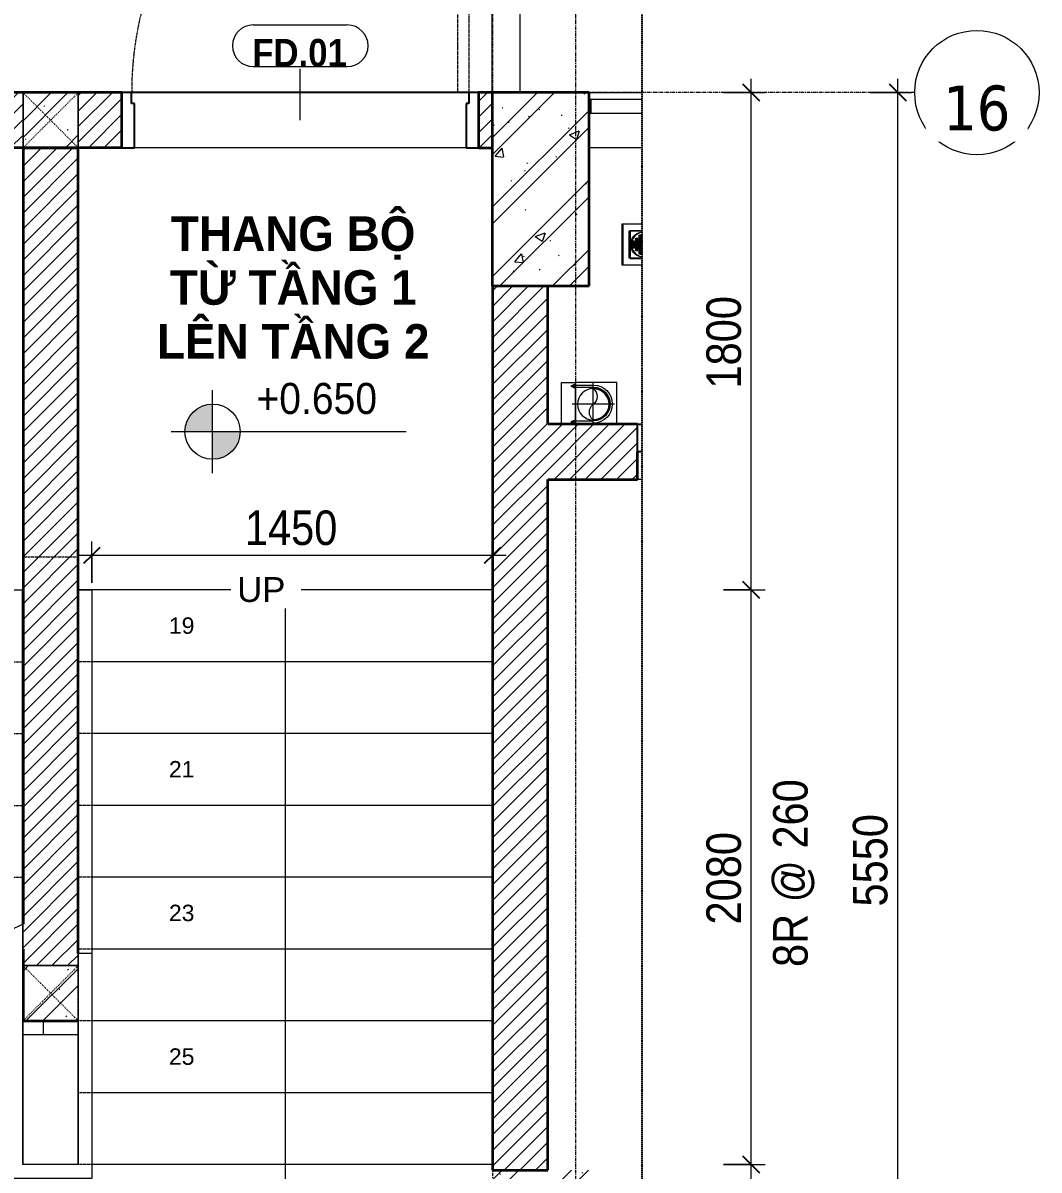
# Model space of a CAD drawing. Header units: millimetres. Extents: x -38913 to 20524, y -4975 to 129755.
# Drawn here: x -35536 to -31859, y 123353 to 127505 of the extents above; entities that cross this region are included whole.
import ezdxf

# ---------------------------------------------------------------- set-up
doc = ezdxf.new("R2010")
doc.units = ezdxf.units.MM
for name, pattern in [('Dash', [6, 3, -3]), ('Dash - Tight', [4.5, 3, -1.5]), ('Grid Line', [22.225, 12.7, -3.175, 3.175, -3.175]), ('Hidden', [7.14375, 4.7625, -2.38125]), ('IMPORT-CENTER _3_', [10.16, 6.35, -1.27, 1.27, -1.27]), ('Overhead', [3.96875, 2.38125, -1.5875])]:
    doc.linetypes.add(name, pattern=pattern)
for name, color, linetype, lineweight in [('0-1', 7, 'Continuous', 5), ('A-ANNO-DIMS', 211, 'Continuous', 9), ('A-ANNO-DIMS-50', 211, 'Continuous', 9), ('A-DETL-GENF-1', 92, 'Dash - Tight', 18), ('A-DETL-GENF-2', 254, 'Continuous', 18), ('A-DETL-GENF-3', 92, 'Hidden', 25), ('A-DETL-MEDM', 33, 'Continuous', 35), ('A-DOOR', 31, 'Continuous', 18), ('A-DOOR-FRAM', 31, 'Continuous', 25), ('A-DOOR-IDEN', 31, 'Continuous', 9), ('A-FLOR', 192, 'Continuous', 18), ('A-FLOR-1', 250, 'Continuous', 18), ('A-FLOR-HRAL', 11, 'Continuous', 18), ('A-FLOR-HRAL-1', 11, 'Continuous', 25), ('A-WALL', 113, 'Continuous', 18), ('A-WALL-1', 113, 'Continuous', 35), ('A-WALL-PATT-1', 111, 'Continuous', 18), ('G-ANNO-DIMS', 111, 'Continuous', 9), ('G-ANNO-TEXT-1', 7, 'Continuous', 9), ('G-IMPT', 8, 'Continuous', 18), ('G-IMPT-1', 8, 'Continuous', 25), ('G-IMPT-2', 8, 'IMPORT-CENTER _3_', 18), ('M-EQPM', 50, 'Continuous', 18), ('M-EQPM-1', 250, 'Continuous', 18), ('M-EQPM-2', 253, 'Continuous', 18), ('S-COLS', 52, 'Continuous', 18), ('S-COLS-1', 9, 'Continuous', 5), ('S-COLS-2', 7, 'Continuous', 35), ('S-COLS-3', 52, 'Dash', 18), ('S-COLS-4', 254, 'Continuous', 18), ('S-COLS-5', 52, 'Continuous', 35), ('S-COLS-HDLN', 52, 'Dash', 18), ('S-GRID-1', 1, 'Grid Line', 9), ('S-GRID-IDEN', 1, 'Continuous', 9), ('S-STRS', 31, 'Continuous', 18), ('S-STRS-ANNO', 31, 'Continuous', 18), ('S-STRS-IDEN', 31, 'Continuous', 18), ('S-STRS-MBND', 31, 'Overhead', 18)]:
    doc.layers.add(name, color=color, linetype=linetype, lineweight=lineweight)
doc.styles.add('Arial', font='arial.ttf', dxfattribs={"height": 90})
doc.styles.add('Arial_1', font='arial.ttf', dxfattribs={"height": 59.53})
doc.styles.add('Arial_4', font='arial.ttf', dxfattribs={"width": 0.9, "height": 112.5})
doc.styles.add('Arial_B', font='arialbd.ttf', dxfattribs={"width": 0.9, "height": 100})
doc.styles.add('Arial_B_1', font='arialbd.ttf', dxfattribs={"width": 0.95, "height": 125})
doc.styles.add('Tahoma_B', font='tahomabd.ttf', dxfattribs={"height": 162.5})
doc.styles.add('UTM Avo', font='', dxfattribs={"width": 0.9, "height": 125})
doc.styles.get('UTM Avo').set_extended_font_data('UTM Avo')
doc.dimstyles.new('1_Dim_chi_tiet_2_5', dxfattribs={"dimscale": 304.8, "dimtxt": 124.912619, "dimasz": 0.19685, "dimexe": 0.164042, "dimexo": 0.0625, "dimgap": 0.016404, "dimtad": 1, "dimdec": 0, "dimrnd": 5, "dimzin": 0, "dimdsep": 46, "dimtxsty": 'UTM Avo', "dimblk1": 'OBLIQUE', "dimblk2": 'OBLIQUE', "dimsah": 1, "dimcen": 0.09, "dimdle": 0.164042, "dimazin": 0, "dimtfac": 1, "dimtdec": 4, "dimtix": 1, "dimtmove": 0, "dimatfit": 3, "dimfxl": 0.328084, "dimfxlon": 1, "dimtvp": 1, "dimtolj": 1, "dimtzin": 0, "dimarcsym": 2})
pattern_1 = [(45, (0, 0), (-28.284271, 28.284271), [])]
pattern_2 = [(50, (0, 0), (364.3679, -31.8783), [38.1, -419.1]), (355, (0, 0), (-70.4859, 382.1133), [30.48, -335.28]), (100.451, (30.36, -2.66), (293.885, 350.2334), [32.38, -356.18]), (46.184, (0, 101.6), (542.1585, -84.0858), [57.15, -628.65]), (96.636, (45.2, 94.6), (474.805, 494.8554), [48.57, -534.27]), (351.184, (0, 101.6), (474.8102, 494.85), [45.72, -502.92]), (21, (50.8, 76.2), (303.2285, -204.53046), [38.1, -419.1]), (326, (50.8, 76.2), (123.6039, 368.376), [30.48, -335.28]), (71.451, (76.07, 59.16), (426.8341, 163.8427), [32.38, -356.18]), (37.5, (0, 0), (6.17665, 169.11015), [3.353, -327.863, 3.353, -337.007, -336.55]), (37.5, (0, 0), (6.17665, 169.11015), [-671.576, 3.353, -333.197]), (7.5, (0, 0), (133.63888, 200.3615), [3.353, -190.703, 3.353, -320.243, -128.27]), (7.5, (0, 0), (133.63888, 200.3615), [-517.652, 3.353, -124.917]), (327.5, (-113.28, 0), (271.18182, -11.45836), [3.353, -123.647, 3.353, -392.887, -525.78]), (327.5, (-113.28, 0), (271.18182, -11.45836), [-523.24, 3.353, -522.427]), (317.5, (-164.08, 0), (296.2585, 50.85285), [3.353, -161.747, 3.353, -259.791, -373.38]), (317.5, (-164.08, 0), (296.2585, 50.85285), [-428.244, 3.353, -370.027]), (45, (0, 0), (-125.72359, 125.72359), []), (45, (0, 190.5), (-125.72359, 125.72359), [])]

# ---------------------------------------------------------------- blocks, each defined once
blk = doc.blocks.new('NCV_TKTC_KET CAU_rvt-1-TKCS_THANG BỘ TB4 - MẶT BẰNG TẦNG 1')
at = {"layer": 'S-COLS-1'}
for points in [[(-37261.1, 126552.6), (-37036.9, 126552.6), (-37037.4, 126552.6), (-37386.9, 126552.6)], [(-37036.9, 123352.5), (-37036.9, 123352.6), (-37386.9, 123352.5)]]:
    blk.add_hatch(color=256, dxfattribs=at).paths.add_polyline_path(points)
at = {"layer": 'A-FLOR-1'}
for p, q in [((-37036.9, 123352.6), (-37036.9, 126552.6)), ((-37036.9, 125452.6), (-35587.3, 125452.6)), ((-35537.3, 125452.6), (-35535.6, 125452.6)), ((-37036.9, 121902.6), (-37036.9, 122052.6)), ((-35287.3, 121202.6), (-35287.3, 121702.6))]:
    blk.add_line(p, q, dxfattribs=at)
at = {"layer": 'S-COLS-2'}
for p, q in [((-37036.9, 126552.6), (-37036.9, 127252.6)), ((-37386.9, 126552.6), (-37036.9, 126552.6)), ((-37036.9, 123352.6), (-37386.9, 123352.6))]:
    blk.add_line(p, q, dxfattribs=at)
blk = doc.blocks.new('THU NUOC - THU NUOC-455054-TKCS_THANG BỘ TB4 - MẶT BẰNG TẦNG 1')
at = {"layer": 'M-EQPM-2'}
for p, q in [((-66.3, -70.6), (-66.3, -3.5)), ((-41.3, -3.5), (-41.3, -45.6)), ((-23.3, -4.8), (40.9, -4.8)), ((40.9, -10.8), (-23.3, -10.8)), ((-11, -17.3), (28.5, -17.3)), ((28.5, -23.3), (-11, -23.3)), ((-1.1, -29.6), (18.5, -29.6)), ((18.5, -35.6), (-1.1, -35.6)), ((58.7, -45.6), (58.7, -3.5)), ((83.7, -3.5), (83.7, -70.6)), ((83.7, -70.6), (-66.3, -70.6)), ((-41.3, -45.6), (58.7, -45.6))]:
    blk.add_line(p, q, dxfattribs=at)
for centre, radius, start, end in [((8.7, 4.4), 45, 190.1937, 349.8063), ((8.7, 4.4), 45, 190.1937, 349.8063), ((-23.3, -7.8), 3, 90, 270), ((-11, -20.3), 3, 90, 270), ((-1.1, -32.6), 3, 90, 270), ((18.5, -32.6), 3, 270, 90), ((28.5, -20.3), 3, 270, 90), ((40.9, -7.8), 3, 270, 90)]:
    blk.add_arc(centre, radius, start, end, dxfattribs=at)
blk = doc.blocks.new('NCV_TKTC_TANG 1_rvt-1-TKCS_THANG BỘ TB4 - MẶT BẰNG TẦNG 1')
at = {"layer": 'A-FLOR-1'}
blk.add_line((-33296.5, 125852.6), (-33312.4, 125852.6), dxfattribs=at)
at = {"layer": 'M-EQPM-1', "rotation": 269.9999999999998}
blk.add_blockref('THU NUOC - THU NUOC-455054-TKCS_THANG BỘ TB4 - MẶT BẰNG TẦNG 1', (-33293, 126711.3), dxfattribs=at)
blk = doc.blocks.new('FD_01 - FD_01-1200x2200mm-1787917-TKCS_THANG BỘ TB4 - MẶT BẰNG TẦNG 1')
at = {"layer": 'A-DETL-GENF-1'}
for p, q in [((570, 100), (570, 1320)), ((570, 1320), (610, 1320)), ((610, 1320), (610, 100)), ((610, 100), (570, 100))]:
    blk.add_line(p, q, dxfattribs=at)
blk.add_arc((610, 100), 1220, 91.8789, 180, dxfattribs=at)
at = {"layer": 'A-DOOR-FRAM'}
for p, q in [((-610, 100), (-645, 100)), ((-610, 60), (-610, 100)), ((645, 100), (610, 100)), ((610, 100), (610, 60)), ((-600, 60), (-610, 60)), ((-600, -100), (-600, 60)), ((610, 60), (600, 60)), ((600, 60), (600, -100)), ((-645, -100), (-600, -100)), ((600, -100), (645, -100))]:
    blk.add_line(p, q, dxfattribs=at)
blk = doc.blocks.new('Top Rail Type - Top Rail_Internal_-1529146-TKCS_THANG BỘ TB4 - MẶT BẰNG TẦNG 1')
at = {"layer": 'A-FLOR-HRAL'}
for p, q in [((124218.2, 35587.3), (125452.6, 35587.3)), ((125452.6, 35587.3), (125452.6, 35537.3)), ((123842.2, 35462.3), (123842.2, 35535.6)), ((123892.2, 35535.6), (123892.2, 35462.3)), ((125452.6, 35537.3), (124241.5, 35537.3)), ((123842.2, 35411.5), (123842.2, 35462.3)), ((123892.2, 35462.3), (123842.2, 35462.3)), ((123892.2, 35462.3), (123892.2, 35411.5)), ((123842.2, 35336.9), (123842.2, 35411.5)), ((123892.2, 35411.5), (123892.2, 35336.9))]:
    blk.add_line(p, q, dxfattribs=at)
blk = doc.blocks.new('Top Rail Type - Top Rail_Internal_-V1-TKCS_THANG BỘ TB4 - MẶT BẰNG TẦNG 1')
at = {"layer": 'A-FLOR-HRAL'}
for p, q in [((124218.2, 35587.3), (125452.6, 35587.3)), ((125452.6, 35587.3), (125452.6, 35537.3)), ((123842.2, 35462.3), (123842.2, 35535.6)), ((123892.2, 35462.3), (123892.2, 35535.6)), ((124241.5, 35537.3), (125452.6, 35537.3)), ((123842.2, 35336.9), (123842.2, 35462.3)), ((123892.2, 35336.9), (123892.2, 35462.3))]:
    blk.add_line(p, q, dxfattribs=at)
blk = doc.blocks.new('Top Rail Type - Top Rail_Internal_-1529174-TKCS_THANG BỘ TB4 - MẶT BẰNG TẦNG 1')
at = {"layer": 'A-FLOR-HRAL'}
for p, q in [((124136.6, 35286.5), (124136.6, 35336.5)), ((125452.6, 35335.6), (125452.6, 35286.5)), ((125452.6, 35286.5), (124136.6, 35286.5))]:
    blk.add_line(p, q, dxfattribs=at)
blk = doc.blocks.new('Top Rail Type - Top Rail_Internal_-V2-TKCS_THANG BỘ TB4 - MẶT BẰNG TẦNG 1')
at = {"layer": 'A-FLOR-HRAL'}
for p, q in [((123322.2, 35586), (123447.2, 35586)), ((123322.2, 35461), (123322.2, 35586)), ((123447.2, 35586), (124218.8, 35586)), ((124242.1, 35536), (124218.8, 35586)), ((123372.2, 35536), (123447.2, 35536)), ((123372.2, 35461), (123372.2, 35536)), ((123447.2, 35536), (124242.1, 35536)), ((123322.2, 35286.5), (123322.2, 35461)), ((123372.2, 35336.5), (123372.2, 35461)), ((123447.2, 35336.5), (123372.2, 35336.5)), ((124136.6, 35336.5), (123447.2, 35336.5)), ((125452.6, 35286.5), (125452.6, 35335.6)), ((123447.2, 35286.5), (123322.2, 35286.5)), ((125452.6, 35286.5), (123447.2, 35286.5))]:
    blk.add_line(p, q, dxfattribs=at)
blk = doc.blocks.new('TKTC_XREF_251221_MB TANG 1 - TKTC_XREF_260130_MB TANG 1_dwg_THU NUOC - THU NUOC-444531-TKCS_MB TẦNG 1-V3-TKCS_THANG BỘ TB4 - MẶT BẰNG TẦNG 1')
at = {"layer": 'M-EQPM'}
for p, q in [((-23.3, 10.8), (40.9, 10.8)), ((40.9, 4.8), (-23.3, 4.8)), ((-11, 23.3), (28.5, 23.3)), ((28.5, 17.3), (-11, 17.3)), ((-1.1, 35.6), (18.5, 35.6)), ((18.5, 29.6), (-1.1, 29.6))]:
    blk.add_line(p, q, dxfattribs=at)
at = {"layer": 'M-EQPM', "flags": 128}
for points in [[(83.7, -0.1), (83.7, 70.6), (-66.3, 70.6), (-66.3, -0.1)], [(58.7, -0.1), (58.7, 45.6), (-41.3, 45.6), (-41.3, -0.1)]]:
    blk.add_lwpolyline(points, dxfattribs=at)
at = {"layer": 'M-EQPM'}
for centre, radius, start, end in [((8.7, -4.4), 45, 5.7167, 174.2833), ((8.7, -4.4), 45, 5.7167, 174.2833), ((-23.3, 7.8), 3, 90, 270), ((-11, 20.3), 3, 90, 270), ((-1.1, 32.6), 3, 90, 270), ((18.5, 32.6), 3, 270, 90), ((28.5, 20.3), 3, 270, 90), ((40.9, 7.8), 3, 270, 90)]:
    blk.add_arc(centre, radius, start, end, dxfattribs=at)
blk = doc.blocks.new('TKTC_XREF_251221_MB TANG 1 - TKTC_XREF_260130_MB TANG 1_dwg_CUM U_DN100-4202115-TKCS_THANG BỘ TB4 - MẶT BẰNG TẦNG 1')
at = {"layer": 'G-IMPT'}
blk.add_hatch(color=256, dxfattribs=at).paths.add_polyline_path([(0, -61), (0, -57), (14.8, -55.1), (28.5, -49.4), (40.3, -40.3), (49.4, -28.5), (55.1, -14.8), (57, 0), (55.1, 14.8), (49.4, 28.5), (40.3, 40.3), (28.5, 49.4), (14.8, 55.1), (0, 57), (0, 61), (15.8, 58.9), (30.5, 52.8), (43.1, 43.1), (52.8, 30.5), (58.9, 15.8), (61, 0), (58.9, -15.8), (52.8, -30.5), (43.1, -43.1), (30.5, -52.8), (15.8, -58.9)])
for p, q in [((-79.1, 66.6), (-79.1, 63.4)), ((-76.6, 66.6), (-76.6, 63.4)), ((-74.6, 66.6), (-74.6, 63.4)), ((-72.7, 69.3), (-72.7, 60.7)), ((-66.9, 67.9), (-71.7, 67.9)), ((-66.9, 62.1), (-71.7, 62.1)), ((-65, 69), (0, 69)), ((-79.1, -63.4), (-79.1, -66.6)), ((-76.6, -63.4), (-76.6, -66.6)), ((-74.6, -63.4), (-74.6, -66.6)), ((-72.7, -60.7), (-72.7, -69.3)), ((-66.9, -62.1), (-71.7, -62.1)), ((-66.9, -67.9), (-71.7, -67.9)), ((-65, -69), (0, -69))]:
    blk.add_line(p, q, dxfattribs=at)
at = {"layer": 'G-IMPT', "flags": 128}
for points in [[(-72.7, 67.6), (-78.1, 67.6), (-78.1, 62.4), (-72.7, 62.4)], [(-71.7, 59.2), (-66.9, 59.2), (-66.9, 70.8), (-71.7, 70.8)], [(-66.9, 70.8), (-66.9, 72.7), (-65, 72.7), (-65, 57.3), (-66.9, 57.3), (-66.9, 59.2)], [(-65, 61), (0, 61), (0, 57)], [(-72.7, -62.4), (-78.1, -62.4), (-78.1, -67.6), (-72.7, -67.6)], [(-71.7, -70.8), (-66.9, -70.8), (-66.9, -59.2), (-71.7, -59.2)], [(-66.9, -59.2), (-66.9, -57.3), (-65, -57.3), (-65, -72.7), (-66.9, -72.7), (-66.9, -70.8)], [(-65, -61), (0, -61), (0, -57)]]:
    blk.add_lwpolyline(points, dxfattribs=at)
at = {"layer": 'G-IMPT'}
for centre, radius, start, end in [((-78.1, 66.6), 0.96, 90, 180), ((-78.1, 63.4), 0.96, 180, 270), ((-71.1, 69.3), 1.56, 112.6199, 247.3801), ((-67.9, 65), 4.8, 143.1301, 216.8699), ((-71.1, 60.7), 1.56, 112.6199, 247.3801), ((0, 0), 69, 270, 90), ((0, 0), 61, 270, 90), ((0, 0), 57, 270, 90), ((-78.1, -63.4), 0.96, 90, 180), ((-78.1, -66.6), 0.96, 180, 270), ((-71.1, -60.7), 1.56, 112.6199, 247.3801), ((-67.9, -65), 4.8, 143.1301, 216.8699), ((-71.1, -69.3), 1.56, 112.6199, 247.3801)]:
    blk.add_arc(centre, radius, start, end, dxfattribs=at)
blk = doc.blocks.new('TKTC_XREF_251221_MB TANG 1 - TKTC_XREF_260130_MB TANG 1_dwg_$cc-V4-TKCS_THANG BỘ TB4 - MẶT BẰNG TẦNG 1')
at = {"layer": 'G-IMPT'}
blk.add_circle((0, 0), 0.5, dxfattribs=at)
for centre, radius, start, end in [((0, 0), 0.5, 90, 270), ((0.188, 0.25), 0.313, 126.8699, 233.1301), ((-0.188, -0.25), 0.313, 306.8699, 53.1301)]:
    blk.add_arc(centre, radius, start, end, dxfattribs=at)
at = {"layer": 'G-IMPT-2'}
for p, q in [((0, -0.631), (0, 0.673)), ((-0.673, 0), (0.673, 0))]:
    blk.add_line(p, q, dxfattribs=at)
blk = doc.blocks.new('TKTC_XREF_251221_MB TANG 1 - TKTC_XREF_260130_MB TANG 1_dwg-4202109-TKCS_THANG BỘ TB4 - MẶT BẰNG TẦNG 1')
at = {"layer": 'G-IMPT', "flags": 128}
for points in [[(-76948.4, -367759.5), (-76948.7, -367809.5), (-77099.1, -367809.5)], [(-77099.1, -367798.7), (-77098.8, -367759.8), (-76948.4, -367759.8)]]:
    blk.add_lwpolyline(points, dxfattribs=at)
blk.add_lwpolyline([(-77098.9, -367809.7), (-77098.9, -367959.3), (-76948.6, -367959.3), (-76948.6, -367809.7)], close=True, dxfattribs=at)
at = {"layer": 'G-IMPT-1'}
blk.add_line((-75899.1, -367459.3), (-75899.1, -366169.3), dxfattribs=at)
at = {"extrusion": (0, 0, -1)}
for name, p, xscale, yscale, zscale, rotation in [('TKTC_XREF_251221_MB TANG 1 - TKTC_XREF_260130_MB TANG 1_dwg_$cc-V4-TKCS_THANG BỘ TB4 - MẶT BẰNG TẦNG 1', (77027.4, -367874.6), 113.7150000000073, 113.7150000000073, -113.7150000000073, 89.99900866374671), ('TKTC_XREF_251221_MB TANG 1 - TKTC_XREF_260130_MB TANG 1_dwg_CUM U_DN100-4202115-TKCS_THANG BỘ TB4 - MẶT BẰNG TẦNG 1', (77026.5, -367874.6), 0.9975000000000006, 0.9975000000000006, -0.9975000000000006, 270.0009913382947)]:
    blk.add_blockref(name, p, dxfattribs=dict(at, xscale=xscale, yscale=yscale, zscale=zscale, rotation=rotation))
at = {"extrusion": (0, 0, -1), "zscale": -1}
blk.add_blockref('TKTC_XREF_251221_MB TANG 1 - TKTC_XREF_260130_MB TANG 1_dwg_THU NUOC - THU NUOC-444531-TKCS_MB TẦNG 1-V3-TKCS_THANG BỘ TB4 - MẶT BẰNG TẦNG 1', (76440.3, -368050), dxfattribs=at)
blk = doc.blocks.new('TKTC_XREF_251221_MB TANG 1 - TKTC_XREF_251221_MB TANG 1-2038492-TKCS_THANG BỘ TB4 - MẶT BẰNG TẦNG 1')
blk.add_blockref('TKTC_XREF_251221_MB TANG 1 - TKTC_XREF_260130_MB TANG 1_dwg-4202109-TKCS_THANG BỘ TB4 - MẶT BẰNG TẦNG 1', (169499.1, 384109.7))
blk = doc.blocks.new('G1_SOF - BO TRU - 200x200-3944914-TKCS_THANG BỘ TB4 - MẶT BẰNG TẦNG 1')
at = {"layer": 'S-COLS-HDLN'}
for p, q in [((-100, -100), (100, 100)), ((100, -100), (-100, 100))]:
    blk.add_line(p, q, dxfattribs=at)
blk = doc.blocks.new('G1_SOF - BO TRU - 200x200-3051103-TKCS_THANG BỘ TB4 - MẶT BẰNG TẦNG 1')
at = {"layer": 'S-COLS-HDLN'}
for p, q in [((-100, -100), (100, 100)), ((100, -100), (-100, 100))]:
    blk.add_line(p, q, dxfattribs=at)
blk = doc.blocks.new('Railing - 50 x 10mm-V7-TKCS_THANG BỘ TB4 - MẶT BẰNG TẦNG 1')
at = {"layer": 'A-FLOR-HRAL-1'}
for p, q in [((-25, 0), (-25, -5)), ((-25, -5), (25, -5)), ((25, -5), (25, 0))]:
    blk.add_line(p, q, dxfattribs=at)
blk = doc.blocks.new('Railing - Railing-3224988-TKCS_THANG BỘ TB4 - MẶT BẰNG TẦNG 1')
at = {"layer": 'A-FLOR-HRAL'}
for p, q in [((127177.6, 33481.9), (127177.6, 33296.5)), ((127227.6, 33296.5), (127227.6, 33481.9))]:
    blk.add_line(p, q, dxfattribs=at)
at = {"extrusion": (0, 0, -1), "zscale": -1}
blk.add_blockref('Railing - 50 x 10mm-V7-TKCS_THANG BỘ TB4 - MẶT BẰNG TẦNG 1', (-127202.6, 33486.9), dxfattribs=at)
blk = doc.blocks.new('DEG_02-DEG_03 - DEG_02-2500x2400mm-CỬA ĐI 02 CÁNH TRƯỢT-841416-TKCS_THANG BỘ TB4 - MẶT BẰNG TẦNG 1')
at = {"layer": 'A-DOOR-FRAM'}
for p, q in [((1234.1, 0), (1250, 0)), ((1250, 0), (1250, -100)), ((1250, -100), (1234.1, -100))]:
    blk.add_line(p, q, dxfattribs=at)
blk = doc.blocks.new('BORDER VIEW - BORDER VIEW-2470881-TKCS_THANG BỘ TB4 - MẶT BẰNG TẦNG 1')
at = {"layer": 'A-DETL-GENF-3'}
blk.add_line((4240.4, 7395.1), (4240.4, 150), dxfattribs=at)
blk = doc.blocks.new('Grid - M_Grid Head - Circle-353313-TKCS_THANG BỘ TB4 - MẶT BẰNG TẦNG 1')
at = {"layer": 'S-GRID-IDEN'}
blk.add_circle((0, 0), 4.5, dxfattribs=at)
blk = doc.blocks.new('STN_Door Tag - STN_Door Tag-1788670-TKCS_THANG BỘ TB4 - MẶT BẰNG TẦNG 1')
at = {"layer": 'A-DOOR-IDEN'}
for p, q in [((-3.37, 1.495), (3.431, 1.495)), ((-3.37, -1.524), (3.431, -1.524))]:
    blk.add_line(p, q, dxfattribs=at)
for centre, start, end in [((-3.37, -0.015), 90, 270), ((3.431, -0.015), 270, 90)]:
    blk.add_arc(centre, 1.509, start, end, dxfattribs=at)
blk = doc.blocks.new('DIMBLOCK2-TKCS_THANG BỘ TB4 - MẶT BẰNG TẦNG 1')
at = {"layer": 'A-ANNO-DIMS-50', "lineweight": 25}
for p, q in [((-32900.4, 123372.6), (-32930.4, 123402.6)), ((-32900.4, 123372.6), (-32870.4, 123342.6)), ((-32900.4, 121902.6), (-32930.4, 121932.6)), ((-32900.4, 121902.6), (-32870.4, 121872.6))]:
    blk.add_line(p, q, dxfattribs=at)
at = {"layer": 'A-ANNO-DIMS-50'}
for p, q in [((-33000.4, 123372.6), (-32850.4, 123372.6)), ((-32900.4, 123372.6), (-33000.4, 123372.6)), ((-32900.4, 121902.6), (-32900.4, 123372.6)), ((-33000.4, 121902.6), (-32850.4, 121902.6)), ((-32900.4, 121902.6), (-33000.4, 121902.6))]:
    blk.add_line(p, q, dxfattribs=at)
at = {"layer": 'A-ANNO-DIMS-50', "color": 0, "insert": (-33062.8, 122466.4), "char_height": 125, "width": 410.824, "attachment_point": 1, "rotation": 90, "line_spacing_factor": 1.110334, "style": 'UTM Avo'}
blk.add_mtext('1470', dxfattribs=at)
blk = doc.blocks.new('_Oblique')
at = {"color": 0, "linetype": 'ByBlock', "lineweight": -2}
blk.add_line((-0.5, -0.5), (0.5, 0.5), dxfattribs=at)
blk = doc.blocks.new('DIMBLOCK3-TKCS_THANG BỘ TB4 - MẶT BẰNG TẦNG 1')
at = {"layer": 'A-ANNO-DIMS-50', "lineweight": 25}
for p, q in [((-32900.4, 125452.6), (-32930.4, 125482.6)), ((-32900.4, 125452.6), (-32870.4, 125422.6)), ((-32900.4, 123372.6), (-32930.4, 123402.6)), ((-32900.4, 123372.6), (-32870.4, 123342.6))]:
    blk.add_line(p, q, dxfattribs=at)
at = {"layer": 'A-ANNO-DIMS-50'}
for p, q in [((-33000.4, 125452.6), (-32850.4, 125452.6)), ((-32900.4, 125452.6), (-33000.4, 125452.6)), ((-32900.4, 123372.6), (-32900.4, 125452.6)), ((-33000.4, 123372.6), (-32850.4, 123372.6)), ((-32900.4, 123372.6), (-33000.4, 123372.6))]:
    blk.add_line(p, q, dxfattribs=at)
at = {"layer": 'A-ANNO-DIMS-50', "color": 0, "char_height": 125, "attachment_point": 1, "rotation": 90, "line_spacing_factor": 1.110334, "style": 'UTM Avo'}
for s, insert, width in [('8R @ 260', (-32821.5, 124087.6), 780.01), ('2080', (-33062.8, 124241.4), 410.824)]:
    blk.add_mtext(s, dxfattribs=dict(at, insert=insert, width=width))
blk = doc.blocks.new('DIMBLOCK4-TKCS_THANG BỘ TB4 - MẶT BẰNG TẦNG 1')
at = {"layer": 'A-ANNO-DIMS-50'}
for p, q in [((-32900.4, 125452.6), (-32900.4, 127302.6)), ((-33000.4, 127252.6), (-32850.4, 127252.6)), ((-32900.4, 127252.6), (-33000.4, 127252.6)), ((-33000.4, 125452.6), (-32850.4, 125452.6)), ((-32900.4, 125452.6), (-33000.4, 125452.6))]:
    blk.add_line(p, q, dxfattribs=at)
at = {"layer": 'A-ANNO-DIMS-50', "lineweight": 25}
for p, q in [((-32900.4, 127252.6), (-32930.4, 127282.6)), ((-32900.4, 127252.6), (-32870.4, 127222.6)), ((-32900.4, 125452.6), (-32930.4, 125482.6)), ((-32900.4, 125452.6), (-32870.4, 125422.6))]:
    blk.add_line(p, q, dxfattribs=at)
at = {"layer": 'A-ANNO-DIMS-50', "color": 0, "insert": (-33062.8, 126181.4), "char_height": 125, "width": 410.824, "attachment_point": 1, "rotation": 90, "line_spacing_factor": 1.110334, "style": 'UTM Avo'}
blk.add_mtext('1800', dxfattribs=at)
blk = doc.blocks.new('DIMBLOCK5-TKCS_THANG BỘ TB4 - MẶT BẰNG TẦNG 1')
at = {"layer": 'A-ANNO-DIMS-50'}
for p, q in [((-32370.4, 121652.6), (-32370.4, 127302.6)), ((-32470.4, 127252.6), (-32320.4, 127252.6)), ((-32370.4, 127252.6), (-32470.4, 127252.6)), ((-32470.4, 121702.6), (-32320.4, 121702.6)), ((-32370.4, 121702.6), (-32470.4, 121702.6))]:
    blk.add_line(p, q, dxfattribs=at)
at = {"layer": 'A-ANNO-DIMS-50', "lineweight": 25}
for p, q in [((-32370.4, 127252.6), (-32400.4, 127282.6)), ((-32370.4, 127252.6), (-32340.4, 127222.6)), ((-32370.4, 121702.6), (-32400.4, 121732.6)), ((-32370.4, 121702.6), (-32340.4, 121672.6))]:
    blk.add_line(p, q, dxfattribs=at)
at = {"layer": 'A-ANNO-DIMS-50', "color": 0, "insert": (-32532.8, 124306.4), "char_height": 125, "width": 410.824, "attachment_point": 1, "rotation": 90, "line_spacing_factor": 1.110334, "style": 'UTM Avo'}
blk.add_mtext('5550', dxfattribs=at)
blk = doc.blocks.new('DIMBLOCK24-TKCS_THANG BỘ TB4 - MẶT BẰNG TẦNG 1')
at = {"layer": 'A-ANNO-DIMS-50'}
for p, q in [((-35286.5, 125477.6), (-35286.5, 125627.6)), ((-33836.9, 125477.6), (-33836.9, 125627.6)), ((-33786.9, 125577.6), (-35336.5, 125577.6)), ((-35286.5, 125577.6), (-35286.5, 125477.6)), ((-33836.9, 125577.6), (-33836.9, 125477.6))]:
    blk.add_line(p, q, dxfattribs=at)
at = {"layer": 'A-ANNO-DIMS-50', "lineweight": 25}
for p, q in [((-35286.5, 125577.6), (-35256.5, 125607.6)), ((-33836.9, 125577.6), (-33806.9, 125607.6)), ((-35286.5, 125577.6), (-35316.5, 125547.6)), ((-33836.9, 125577.6), (-33866.9, 125547.6))]:
    blk.add_line(p, q, dxfattribs=at)
at = {"layer": 'A-ANNO-DIMS-50', "color": 0, "insert": (-34732.9, 125740), "char_height": 125, "width": 410.824, "attachment_point": 1, "line_spacing_factor": 1.110334, "style": 'UTM Avo'}
blk.add_mtext('1450', dxfattribs=at)
blk = doc.blocks.new('Spot Elevations - M_Spot Elevation - Target Filled-350595-TKCS_THANG BỘ TB4 - MẶT BẰNG TẦNG 1')
at = {"layer": 'G-ANNO-DIMS'}
h = blk.add_hatch(color=256, dxfattribs=at)
edge = h.paths.add_edge_path()
edge.add_line((0, 0), (-2, 0))
edge.add_arc((0, 0), 2, 90, 180, ccw=False)
edge.add_line((0, 2), (0, 0))
h = blk.add_hatch(color=256, dxfattribs=at)
edge = h.paths.add_edge_path()
edge.add_line((0, 0), (2, 0))
edge.add_arc((0, 0), 2, 270, 360, ccw=False)
edge.add_line((0, -2), (0, 0))
for p, q in [((0, -3), (0, 3)), ((-3, 0), (14, 0))]:
    blk.add_line(p, q, dxfattribs=at)
blk.add_circle((0, 0), 2, dxfattribs=at)

msp = doc.modelspace()

# ---------------------------------------------------------------- hatches: boundary and pattern name
at = {"layer": 'A-WALL-PATT-1'}
h = msp.add_hatch(dxfattribs=at)
h.set_pattern_fill('FP_1', color=256, style=0, pattern_type=2)
h.set_pattern_definition(pattern_1)
h.paths.add_polyline_path([(-36986.9, 127052.6), (-36986.9, 127252.6), (-37036.9, 127252.6), (-37036.9, 127052.6)])
h.paths.add_polyline_path([(-35696.9, 127052.6), (-35535.6, 127052.6), (-35535.6, 127252.6), (-35696.9, 127252.6)])
h.paths.add_polyline_path([(-33887.4, 127052.6), (-33837.4, 127052.6), (-33837.4, 127252.6), (-33887.4, 127252.6)])
h.paths.add_polyline_path([(-35177.4, 127052.6), (-35177.4, 127252.6), (-35335.6, 127252.6), (-35335.6, 127052.6)])
h = msp.add_hatch(dxfattribs=at)
h.set_pattern_fill('FP_1', color=256, style=0, pattern_type=2)
h.set_pattern_definition(pattern_1)
h.paths.add_polyline_path([(-35501.3, 124092.6), (-35336.5, 124092.6), (-35336.5, 124136.2), (-35335.6, 124136.2), (-35335.6, 127052.6), (-35535.6, 127052.6), (-35535.6, 124092.6)])
h = msp.add_hatch(dxfattribs=at)
h.set_pattern_fill('FP_1', color=256, style=0, pattern_type=2)
h.set_pattern_definition(pattern_1)
h.paths.add_polyline_path([(-33636.9, 123352.6), (-33636.9, 126552.6), (-33836.9, 126552.6), (-33836.9, 123352.6)])
h = msp.add_hatch(dxfattribs=at)
h.set_pattern_fill('FP_1', color=256, style=0, pattern_type=2)
h.set_pattern_definition(pattern_1)
h.paths.add_polyline_path([(-33636.9, 125852.6), (-33312.4, 125852.6), (-33312.4, 126052.6), (-33636.9, 126052.6), (-33636.9, 125952.6)])
at = {"layer": 'S-COLS-4'}
h = msp.add_hatch(dxfattribs=at)
h.set_pattern_fill('FP_2', color=256, style=0, pattern_type=2)
h.set_pattern_definition(pattern_2)
h.paths.add_polyline_path([(-35535.6, 127052.6), (-35335.6, 127052.6), (-35335.6, 127252.6), (-35535.6, 127252.6)])
h = msp.add_hatch(dxfattribs=at)
h.set_pattern_fill('FP_2', color=256, style=0, pattern_type=2)
h.set_pattern_definition(pattern_2)
h.paths.add_polyline_path([(-35535.6, 127052.6), (-35335.6, 127052.6), (-35335.6, 127252.6), (-35535.6, 127252.6)])
h = msp.add_hatch(dxfattribs=at)
h.set_pattern_fill('FP_2', color=256, style=0, pattern_type=2)
h.set_pattern_definition(pattern_2)
h.paths.add_polyline_path([(-35501.3, 123892.6), (-35336.5, 123892.6), (-35336.5, 124092.6), (-35535.6, 124092.6), (-35535.6, 123892.6)])
h = msp.add_hatch(dxfattribs=at)
h.set_pattern_fill('FP_2', color=256, style=0, pattern_type=2)
h.set_pattern_definition(pattern_2)
h.paths.add_polyline_path([(-35501.3, 123892.6), (-35336.5, 123892.6), (-35336.5, 124092.6), (-35535.6, 124092.6), (-35535.6, 123892.6)])
at = {"layer": 'S-STRS-ANNO'}
msp.add_hatch(color=256, dxfattribs=at).paths.add_polyline_path([(-34586.9, 125427.6), (-34569.3, 125434.9), (-34561.9, 125452.6), (-34569.3, 125470.2), (-34586.9, 125477.6), (-34604.6, 125470.2), (-34611.9, 125452.6), (-34604.6, 125434.9)])
h = msp.add_hatch(color=256, dxfattribs=at)
edge = h.paths.add_edge_path()
edge.add_arc((-34586.9, 125452.6), 25, 0, 360)

# ---------------------------------------------------------------- linework, layer by layer
at = {"layer": 'A-DETL-MEDM'}
for p, q in [((-33486.9, 127252.6), (-33837.4, 127252.6)), ((-33837.4, 127252.6), (-33837.4, 126552.6)), ((-33486.9, 126552.6), (-33486.9, 127252.6)), ((-33837.4, 126552.6), (-33486.9, 126552.6))]:
    msp.add_line(p, q, dxfattribs=at)
at = {"layer": 'A-DOOR-IDEN'}
msp.add_line((-34532.4, 127152.6), (-34532.4, 127338.2), dxfattribs=at)
at = {"layer": 'A-FLOR'}
for p, q in [((-33837.4, 127252.6), (-33837.4, 128361.6)), ((-33737.4, 128361.6), (-33737.4, 127252.6))]:
    msp.add_line(p, q, dxfattribs=at)
at = {"layer": 'A-WALL'}
for p, q in [((-35535.6, 127052.6), (-35535.6, 127252.6)), ((-35335.6, 127252.6), (-35335.6, 127052.6)), ((-35142.4, 127252.6), (-33922.4, 127252.6)), ((-33486.9, 127252.6), (-33296.5, 127252.6)), ((-33932.4, 127052.6), (-35132.4, 127052.6)), ((-33296.5, 127052.6), (-33486.9, 127052.6)), ((-33296.5, 125852.6), (-33312.4, 125852.6)), ((-35535.6, 124092.6), (-35336.5, 124092.6))]:
    msp.add_line(p, q, dxfattribs=at)
at = {"layer": 'A-WALL-1'}
for p, q in [((-35535.6, 127252.6), (-35696.9, 127252.6)), ((-35177.4, 127252.6), (-35335.6, 127252.6)), ((-35177.4, 127052.6), (-35177.4, 127252.6)), ((-33837.4, 127252.6), (-33887.4, 127252.6)), ((-33887.4, 127252.6), (-33887.4, 127052.6)), ((-35177.4, 127052.6), (-35696.9, 127052.6)), ((-35535.6, 127052.6), (-35535.6, 124242.3)), ((-35335.6, 124136.2), (-35335.6, 127052.6)), ((-33887.4, 127052.6), (-33837.4, 127052.6)), ((-33836.9, 126552.6), (-33836.9, 123352.6)), ((-33636.9, 126052.6), (-33636.9, 126552.6)), ((-33312.4, 126052.6), (-33636.9, 126052.6)), ((-33312.4, 125852.6), (-33312.4, 125952.6)), ((-33636.9, 123352.6), (-33636.9, 125852.6)), ((-33636.9, 125852.6), (-33312.4, 125852.6)), ((-35535.6, 124152.6), (-35535.6, 124092.6)), ((-33836.9, 123352.6), (-33636.9, 123352.6))]:
    msp.add_line(p, q, dxfattribs=at)
at = {"layer": 'S-COLS'}
for p, q in [((-35535.6, 127252.6), (-35535.6, 127052.6)), ((-35335.6, 127052.6), (-35335.6, 127252.6)), ((-35336.5, 124092.6), (-35535.6, 124092.6))]:
    msp.add_line(p, q, dxfattribs=at)
at = {"layer": 'S-COLS-5'}
for p, q in [((-35335.6, 127252.6), (-35535.6, 127252.6)), ((-35535.6, 127052.6), (-35335.6, 127052.6)), ((-35535.6, 124092.6), (-35535.6, 123892.6)), ((-35535.6, 123892.6), (-35336.5, 123892.6))]:
    msp.add_line(p, q, dxfattribs=at)
at = {"layer": 'S-GRID-1'}
for p, q in [((-33536.9, 128669.8), (-33536.9, 127419.8)), ((-33836.9, 128054.8), (-33836.9, 121358.3)), ((-33536.9, 127419.8), (-33536.9, 121993.3)), ((-33559.1, 127252.6), (-37212.9, 127252.6)), ((-32309.1, 127252.6), (-33559.1, 127252.6))]:
    msp.add_line(p, q, dxfattribs=at)
at = {"layer": 'S-STRS'}
for p, q in [((-33836.9, 125452.6), (-35286.5, 125452.6)), ((-33836.9, 125192.6), (-35286.5, 125192.6)), ((-33836.9, 124932.6), (-35286.5, 124932.6)), ((-33836.9, 124672.6), (-35286.5, 124672.6)), ((-33836.9, 124412.6), (-35286.5, 124412.6)), ((-35535.6, 124152.6), (-35535.6, 124242.3)), ((-33836.9, 124152.6), (-35286.5, 124152.6)), ((-35535.6, 123632.6), (-35535.6, 123892.6)), ((-35336.9, 123892.6), (-35336.9, 123632.6)), ((-33836.9, 123892.6), (-35286.5, 123892.6)), ((-35535.6, 123372.6), (-35535.6, 123632.6)), ((-35336.9, 123632.6), (-35336.9, 123372.6)), ((-33836.9, 123632.6), (-35286.5, 123632.6)), ((-35336.9, 123372.6), (-35535.6, 123372.6)), ((-33836.9, 123372.6), (-35286.5, 123372.6))]:
    msp.add_line(p, q, dxfattribs=at)
at = {"layer": 'S-STRS-ANNO'}
for p, q in [((-34586.9, 125477.6), (-34604.6, 125470.2)), ((-34569.3, 125470.2), (-34586.9, 125477.6)), ((-34604.6, 125470.2), (-34611.9, 125452.6)), ((-34611.9, 125452.6), (-34604.6, 125434.9)), ((-34604.6, 125434.9), (-34586.9, 125427.6)), ((-34586.9, 125452.6), (-34586.9, 125192.6)), ((-34586.9, 125427.6), (-34569.3, 125434.9)), ((-34561.9, 125452.6), (-34569.3, 125470.2)), ((-34569.3, 125434.9), (-34561.9, 125452.6)), ((-34586.9, 125192.6), (-34586.9, 124932.6)), ((-34586.9, 124932.6), (-34586.9, 124672.6)), ((-34586.9, 124672.6), (-34586.9, 124412.6)), ((-34586.9, 124412.6), (-34586.9, 124152.6)), ((-34586.9, 124152.6), (-34586.9, 123892.6)), ((-34586.9, 123892.6), (-34586.9, 123632.6)), ((-34586.9, 123632.6), (-34586.9, 123372.6)), ((-34586.9, 123372.6), (-34586.9, 122637.6))]:
    msp.add_line(p, q, dxfattribs=at)
msp.add_circle((-34586.9, 125452.6), 25, dxfattribs=at)
at = {"layer": 'S-STRS-MBND'}
for p, q in [((-33837.4, 127052.6), (-37035.6, 127052.6)), ((-33836.9, 125452.6), (-33836.9, 126552.6)), ((-35535.6, 125572.4), (-35336.9, 125572.4)), ((-35535.6, 125452.6), (-35535.6, 125572.4)), ((-35336.9, 125572.4), (-35336.9, 125452.6)), ((-37035.6, 125452.6), (-35535.6, 125452.6)), ((-35535.6, 124242.3), (-35535.6, 125452.6)), ((-33836.9, 125452.6), (-35336.9, 125452.6)), ((-35336.9, 125452.6), (-35336.9, 123372.6)), ((-33836.9, 125452.6), (-33836.9, 123372.6)), ((-37035.6, 125192.6), (-35535.6, 125192.6)), ((-33836.9, 125192.6), (-35336.9, 125192.6)), ((-37035.6, 124932.6), (-35535.6, 124932.6)), ((-33836.9, 124932.6), (-35336.9, 124932.6)), ((-37035.6, 124672.6), (-35535.6, 124672.6)), ((-33836.9, 124672.6), (-35336.9, 124672.6)), ((-37035.6, 124412.6), (-35535.6, 124412.6)), ((-33836.9, 124412.6), (-35336.9, 124412.6)), ((-33836.9, 124152.6), (-35336.9, 124152.6)), ((-33836.9, 123892.6), (-35336.9, 123892.6)), ((-33836.9, 123632.6), (-35336.9, 123632.6)), ((-33836.9, 123372.6), (-35336.9, 123372.6))]:
    msp.add_line(p, q, dxfattribs=at)

# ---------------------------------------------------------------- block references
at = {"layer": '0-1'}
for name in ['NCV_TKTC_KET CAU_rvt-1-TKCS_THANG BỘ TB4 - MẶT BẰNG TẦNG 1', 'NCV_TKTC_TANG 1_rvt-1-TKCS_THANG BỘ TB4 - MẶT BẰNG TẦNG 1']:
    msp.add_blockref(name, (0, 0), dxfattribs=at)
at = {"layer": 'A-DOOR'}
msp.add_blockref('FD_01 - FD_01-1200x2200mm-1787917-TKCS_THANG BỘ TB4 - MẶT BẰNG TẦNG 1', (-34532.4, 127152.6), dxfattribs=at)
at = {"layer": 'A-DOOR', "rotation": 180}
msp.add_blockref('DEG_02-DEG_03 - DEG_02-2500x2400mm-CỬA ĐI 02 CÁNH TRƯỢT-841416-TKCS_THANG BỘ TB4 - MẶT BẰNG TẦNG 1', (-32062.4, 125952.6), dxfattribs=at)
at = {"layer": 'A-DOOR-IDEN', "xscale": 49.99999999999998, "yscale": 49.99999999999998, "zscale": 49.99999999999998}
msp.add_blockref('STN_Door Tag - STN_Door Tag-1788670-TKCS_THANG BỘ TB4 - MẶT BẰNG TẦNG 1', (-34533.9, 127422.7), dxfattribs=at)
at = {"layer": 'A-FLOR-HRAL', "rotation": 89.99999999999987}
for name in ['Railing - Railing-3224988-TKCS_THANG BỘ TB4 - MẶT BẰNG TẦNG 1', 'Top Rail Type - Top Rail_Internal_-1529146-TKCS_THANG BỘ TB4 - MẶT BẰNG TẦNG 1', 'Top Rail Type - Top Rail_Internal_-V1-TKCS_THANG BỘ TB4 - MẶT BẰNG TẦNG 1', 'Top Rail Type - Top Rail_Internal_-V2-TKCS_THANG BỘ TB4 - MẶT BẰNG TẦNG 1', 'Top Rail Type - Top Rail_Internal_-1529174-TKCS_THANG BỘ TB4 - MẶT BẰNG TẦNG 1']:
    msp.add_blockref(name, (0, 0), dxfattribs=at)
at = {"layer": 'G-ANNO-DIMS', "xscale": 49.99999999999998, "yscale": 49.99999999999998, "zscale": 49.99999999999998}
msp.add_blockref('Spot Elevations - M_Spot Elevation - Target Filled-350595-TKCS_THANG BỘ TB4 - MẶT BẰNG TẦNG 1', (-34849.6, 126025.3), dxfattribs=at)
at = {"layer": 'M-EQPM', "rotation": 89.99999999999987}
msp.add_blockref('TKTC_XREF_251221_MB TANG 1 - TKTC_XREF_251221_MB TANG 1-2038492-TKCS_THANG BỘ TB4 - MẶT BẰNG TẦNG 1', (-17236.9, 33652.6), dxfattribs=at)
at = {"layer": 'S-COLS-3', "rotation": 269.9999999999998}
for name, p in [('G1_SOF - BO TRU - 200x200-3944914-TKCS_THANG BỘ TB4 - MẶT BẰNG TẦNG 1', (-35435.6, 127152.6)), ('G1_SOF - BO TRU - 200x200-3051103-TKCS_THANG BỘ TB4 - MẶT BẰNG TẦNG 1', (-35435.6, 123992.6))]:
    msp.add_blockref(name, p, dxfattribs=at)
at = {"layer": 'S-GRID-IDEN', "xscale": 49.99999999999998, "yscale": 49.99999999999998, "zscale": 49.99999999999998, "rotation": 89.99999999999987}
msp.add_blockref('Grid - M_Grid Head - Circle-353313-TKCS_THANG BỘ TB4 - MẶT BẰNG TẦNG 1', (-32084.1, 127252.6), dxfattribs=at)

# ---------------------------------------------------------------- texts
at = {"layer": 'A-DOOR-IDEN', "insert": (-34534.9, 127396), "char_height": 100, "width": 351.45, "attachment_point": 5, "line_spacing_factor": 0.936439, "style": 'Arial_B'}
msp.add_mtext('\\pt2.25,4.5,6.75,9,11.25,13.5,15.75,18,20.25,22.5,24.75,27,29.25,31.5,33.75,36,38.25,40.5,42.75,45,47.25,49.5,51.75,54,56.25,58.5,60.75,63,65.25,67.5,69.75,72;FD.01', dxfattribs=at)
at = {"layer": 'G-ANNO-DIMS', "insert": (-34691, 126201.7), "char_height": 112.5, "width": 519.248, "attachment_point": 1, "line_spacing_factor": 0.941778, "style": 'Arial_4'}
msp.add_mtext('+0.650', dxfattribs=at)
at = {"layer": 'G-ANNO-TEXT-1', "insert": (-34557.9, 126546.2), "char_height": 125, "width": 996.075, "attachment_point": 5, "line_spacing_factor": 0.936439, "style": 'Arial_B_1'}
msp.add_mtext('\\pt570,1140,1710,2280,2850,3420,3990,4560,5130,5700,6270,6840,7410,7980,8550,9120,9690,10260,10830,11400,11970,12540,13110,13680,14250,14820,15390,15960,16530,17100,17670,18240;THANG BỘ\\PTỪ TẦNG 1 LÊN TẦNG 2', dxfattribs=at)
at = {"layer": 'S-STRS-ANNO', "char_height": 59.53, "width": 109.886, "attachment_point": 1, "line_spacing_factor": 0.941778, "style": 'Arial_1'}
for s, insert in [('19', (-35007.7, 125353.1)), ('21', (-35007.7, 124833.1)), ('23', (-35007.7, 124313.1)), ('25', (-35007.7, 123793.1))]:
    msp.add_mtext(s, dxfattribs=dict(at, insert=insert))

# ---------------------------------------------------------------- dimensions: what is measured, and where the dimension line sits
at = {"layer": 'A-ANNO-DIMS'}
for base, p1, p2, override, picture, middle in [((-32900.4, 127252.6), (-33000.4, 125452.6), (-33000.4, 127252.6), {"dimpost": '<>', "dimfxl": 1800}, 'DIMBLOCK4-TKCS_THANG BỘ TB4 - MẶT BẰNG TẦNG 1', (-32970.1, 126352.6)), ((-32370.4, 127252.6), (-32470.4, 121702.6), (-32470.4, 127252.6), {"dimpost": '<>', "dimfxl": 5550}, 'DIMBLOCK5-TKCS_THANG BỘ TB4 - MẶT BẰNG TẦNG 1', (-32440.1, 124477.6)), ((-32900.4, 123372.6), (-33000.4, 121902.6), (-33000.4, 123372.6), {"dimpost": '<>', "dimfxl": 1470}, 'DIMBLOCK2-TKCS_THANG BỘ TB4 - MẶT BẰNG TẦNG 1', (-32970.1, 122637.6))]:
    dim = msp.add_linear_dim(base=base, p1=p1, p2=p2, angle=90, dimstyle='1_Dim_chi_tiet_2_5', override=override, dxfattribs=at)
    dim.commit()
    dim.dimension.update_dxf_attribs({"geometry": picture, "text_midpoint": middle})
dim = msp.add_linear_dim(base=(-32900.4, 125452.6), p1=(-33000.4, 123372.6), p2=(-33000.4, 125452.6), angle=90, text='<>\\X8R @ 260', dimstyle='1_Dim_chi_tiet_2_5', override={"dimpost": '<>', "dimfxl": 2080}, dxfattribs=at)
dim.commit()
dim.dimension.update_dxf_attribs({"geometry": 'DIMBLOCK3-TKCS_THANG BỘ TB4 - MẶT BẰNG TẦNG 1', "text_midpoint": (-32900.4, 124412.6)})

# ---------------------------------------------------------------- next in the draw order: texts
at = {"layer": 'S-GRID-IDEN', "insert": (-32084.6, 127195.3), "char_height": 162.5, "width": 288, "attachment_point": 5, "line_spacing_factor": 0.996129, "style": 'Tahoma_B', "bg_fill": 3, "box_fill_scale": 1.25, "bg_fill_color": 256, "bg_fill_true_color": 13158600, "bg_fill_transparency": 0}
msp.add_mtext('\\pt634.99962,1269.99925,1905.0005,2540.00013,3174.99975,3809.99937,4445.00062,5080.00025,5714.99987,6349.9995,6985.00075,7620.00037,8255,8889.99962,9524.99925,10160.0005,10795.00013,11429.99975,12064.99938,12700.00063,13335.00025,13969.99988,14604.9995,15240.00075,15875.00038,16510,17144.99963,17779.99925,18415.0005,19050.00013,19684.99975,20319.99938;16', dxfattribs=at)
at = {"layer": 'S-STRS-IDEN', "insert": (-34760.7, 125498.8), "char_height": 90, "width": 208.51, "attachment_point": 1, "line_spacing_factor": 0.941778, "style": 'Arial', "bg_fill": 3, "box_fill_scale": 1.25, "bg_fill_color": 256, "bg_fill_true_color": 13158600, "bg_fill_transparency": 0}
msp.add_mtext('UP', dxfattribs=at)

# ---------------------------------------------------------------- next in the draw order: texts
msp.add_mtext('UP', dxfattribs=at)

# ---------------------------------------------------------------- next in the draw order: hatches: boundary and pattern name
at = {"layer": 'A-DETL-GENF-2'}
h = msp.add_hatch(dxfattribs=at)
h.set_pattern_fill('FP_2', color=256, style=0, pattern_type=2)
h.set_pattern_definition(pattern_2)
h.paths.add_polyline_path([(-33486.9, 122052.6), (-33486.9, 123352.6), (-33836.9, 123352.6), (-33836.9, 122052.6)])
h.paths.add_polyline_path([(-37036.9, 122052.6), (-37036.9, 123352.5), (-37386.9, 123352.5), (-37386.9, 122052.6)])
h.paths.add_polyline_path([(-33486.9, 126552.6), (-33486.9, 127252.6), (-33837.4, 127252.6), (-33837.4, 126552.6), (-33741.5, 126552.6)])
h.paths.add_polyline_path([(-37386.9, 126552.6), (-37037.4, 126552.6), (-37037.4, 127252.6), (-37386.9, 127252.6), (-37386.9, 126632.6)])

# ---------------------------------------------------------------- next in the draw order: block references
at = {"layer": 'A-DETL-GENF-1'}
msp.add_blockref('BORDER VIEW - BORDER VIEW-2470881-TKCS_THANG BỘ TB4 - MẶT BẰNG TẦNG 1', (-37536.9, 121002.6), dxfattribs=at)

# ---------------------------------------------------------------- next in the draw order: dimensions: what is measured, and where the dimension line sits
at = {"layer": 'A-ANNO-DIMS'}
dim = msp.add_linear_dim(base=(-35286.5, 125577.6), p1=(-33836.9, 125477.6), p2=(-35286.5, 125477.6), dimstyle='1_Dim_chi_tiet_2_5', override={"dimpost": '<>', "dimfxl": 1449.6}, dxfattribs=at)
dim.commit()
dim.dimension.update_dxf_attribs({"geometry": 'DIMBLOCK24-TKCS_THANG BỘ TB4 - MẶT BẰNG TẦNG 1', "text_midpoint": (-34561.7, 125647.3)})

doc.saveas('drawing.dxf')
